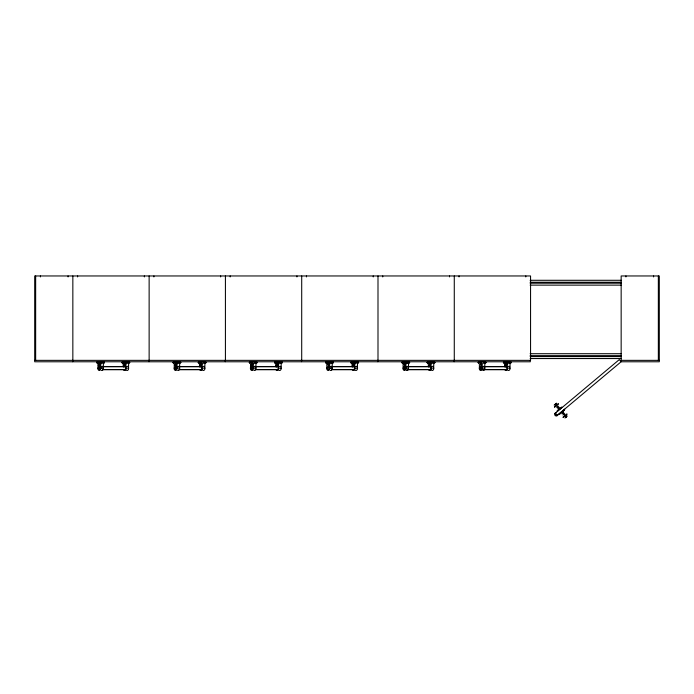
<?xml version="1.0" encoding="UTF-8"?>
<svg xmlns="http://www.w3.org/2000/svg" width="694" height="694" viewBox="0 0 694 694"><rect width="100%" height="100%" fill="white"/><g stroke="black" fill="none" stroke-linecap="round" stroke-linejoin="round"><path stroke-width="1.04" d="M99.763 364.532L99.45 362.771M176.189 362.771C176.397 369.486 173.535 361.895 176.71 362.771M252.477 362.771C252.685 369.486 249.814 361.895 252.998 362.771M328.765 362.771C328.973 369.486 326.102 361.895 329.286 362.771M405.044 362.771C405.27 369.607 402.32 361.643 405.669 362.832M480.673 364.506C481.367 357.202 481.28 370.449 480.933 364.471M99.901 362.771C100.11 369.486 97.247 361.895 100.43 362.771M101.298 370.44L102.365 370.44L103.233 369.546L103.423 363.526C108.819 360.871 92.155 360.828 97.932 363.717L98.01 369.546L98.878 370.44L99.945 370.44L101.142 368.115L100.535 364.888L102.105 362.164M126.525 370.44L127.592 370.44L128.459 369.546L128.65 363.526C134.037 360.871 117.381 360.828 123.15 363.717L123.22 366.788M177.586 370.44L178.653 370.44L179.52 369.546L179.711 363.526C185.098 360.871 168.442 360.828 174.211 363.717L174.298 369.546L175.166 370.44L176.233 370.44L177.421 368.115L176.823 364.888L178.384 362.164M202.813 370.44L203.88 370.44L204.747 369.546L204.938 363.526C210.325 360.871 193.669 360.828 199.438 363.717L199.508 366.788M253.874 370.44L254.941 370.44L255.808 369.546L255.999 363.526C261.386 360.871 244.73 360.828 250.499 363.717L250.586 369.546L251.454 370.44L252.521 370.44L253.709 368.115L253.11 364.888L254.672 362.164M279.101 370.44L280.168 370.44L281.027 369.546L281.226 363.526C286.613 360.871 269.949 360.828 275.726 363.717L275.796 366.788M355.389 370.44L356.456 370.44L357.315 369.546L357.514 363.526C362.901 360.871 346.237 360.828 352.014 363.717L352.084 366.788M431.677 370.44L432.744 370.44L433.603 369.546L433.802 363.526C439.189 360.871 422.525 360.828 428.302 363.717L428.372 366.788M507.965 370.44L509.032 370.44L509.89 369.546L510.09 363.526C515.477 360.871 498.812 360.828 504.59 363.717L504.659 366.788M277.947 363.769L277.687 365.885L277.201 362.771M430.514 363.769L430.263 365.885L429.777 362.771M505.9 364.532L506.073 365.885L506.325 363.769L507.036 363.153L506.724 364.532L505.9 364.532L505.484 362.832L507.036 362.771M100.196 363.743L99.58 364.402M330.96 362.164L329.398 364.888L329.997 368.115L328.809 370.44L327.742 370.44L326.874 369.546L326.787 363.717C321.018 360.828 337.674 360.871 332.287 363.526L332.096 369.546L331.229 370.44L330.162 370.44M407.248 362.164L405.686 364.888L406.285 368.115L405.096 370.44L404.029 370.44L403.162 369.546L403.075 363.717C397.298 360.828 413.962 360.871 408.575 363.526L408.376 369.546L407.517 370.44L406.45 370.44M483.536 362.164L481.966 364.888L482.573 368.115L481.376 370.44L480.309 370.44L479.45 369.546L479.363 363.717C473.586 360.828 490.25 360.871 484.863 363.526L484.664 369.546L483.805 370.44L482.738 370.44M175.972 363.777L175.738 362.771M201.572 364.497L201.399 365.885L200.913 362.771M252.096 363.136L252.85 363.847M328.548 363.777L328.314 362.771M353.957 363.847L353.975 365.885L353.489 362.771M481.116 363.777L480.977 363.023L481.35 363.803M174.827 368.271L175.712 366.553L176.935 367.941L176.701 369.095L175.955 369.676L175.14 369.338L174.966 367.126L176.467 367.005L176.84 367.959M252.902 369.008L252.755 367.005L251.332 367.221M327.542 367.126L327.715 369.338L328.531 369.676L329.268 369.095L329.511 367.941L328.288 366.553L327.403 368.271M403.691 368.271L404.585 366.692L405.322 367.005L405.478 369.008L404.064 369.225M127.323 362.164L125.761 364.888L126.03 369.546L125.172 370.44L124.105 370.44L123.237 369.546M203.611 362.164L202.049 364.888L202.318 369.546L201.46 370.44L200.393 370.44L199.525 369.546M279.899 362.164L278.329 364.888L278.606 369.546L277.747 370.44L276.672 370.44L275.813 369.546M356.187 362.164L354.617 364.888L354.894 369.546L354.027 370.44L352.96 370.44L352.101 369.546M432.475 362.164L430.905 364.888L431.182 369.546L430.315 370.44L429.248 370.44L428.389 369.546M508.763 362.164L507.193 364.888L507.47 369.546L506.603 370.44L505.536 370.44L504.677 369.546M124.148 363.153L124.46 365.643L125.111 365.885L124.625 363.153L124.009 362.962L125.605 362.771M200.913 363.153L200.34 362.832L201.893 362.771M200.141 367.005L200.922 366.545L201.711 367.005L202.032 368.115L201.711 369.225L200.731 369.564M277.201 363.153L276.628 362.832L278.181 362.771M276.429 367.005L277.21 366.545L277.99 367.005L278.32 368.115L277.99 369.225L277.01 369.564M353.489 363.153L352.916 362.832L354.469 362.771M352.708 367.005L353.498 366.545L354.278 367.005L354.608 368.115L354.278 369.225L353.298 369.564M429.777 363.153L429.196 362.832L430.748 362.771M428.996 367.005L429.786 366.545L430.566 367.005L430.896 368.115L430.566 369.225L429.586 369.564M506.377 364.532L506.065 362.771M505.284 367.005L506.073 366.545L507.184 368.115L506.854 369.225L505.874 369.564M277.695 362.771L277.21 365.885L276.724 363.153M353.983 362.771L353.498 365.885L353.012 363.153M430.271 362.771L429.786 365.885L429.291 363.153M100.257 363.057L99.988 363.916L100.352 363.136M176.484 363.743L176.71 363.153L176.189 363.153M201.72 363.057L201.529 363.882M252.772 363.743C252.885 362.251 252.842 364.645 252.477 363.153M277.817 363.882C276.923 362.016 277.522 364.957 278.008 363.057M328.826 363.803L329.182 363.014L329.138 363.847M354.296 363.057L354.027 363.916L354.391 363.136M430.271 363.153L430.748 363.153C430.532 364.558 429.066 363.552 430.644 363.014M506.967 363.136L506.594 363.916L506.976 363.092M357.228 362.762L356.621 362.979L357.141 362.164M509.804 362.762L509.196 362.979L509.717 362.164M566.157 415.906L566.434 415.359M556.345 412.271L554.81 413.494L556.779 415.836L564.777 409.174M99.919 363.847L99.546 363.023L100.274 363.847M125.093 363.847L124.72 363.023L125.241 363.882M405.07 363.847L404.689 363.023L405.426 363.847M506.533 363.847L506.16 363.023L506.889 363.847M201.329 364.81L201.329 365.53M252.026 362.771L252.26 363.777M354.053 365.53L354.053 364.81M404.593 362.771L404.828 363.777M430.185 364.81L430.185 365.53M480.881 362.771L481.315 363.925M566.044 416.903L566.521 416.452L565.558 417.354M554.159 405.123L556.493 403.153M555.33 404.307L555.209 405.027L554.905 404.654L555.955 403.865L555.434 404.264M554.393 406.936L558.245 403.708M554.636 407.231L558.488 403.995M556.761 407.647L558.54 406.163M557.707 408.775L559.485 407.291M557.056 410.943L561.732 407.022M557.421 411.013L561.732 407.395M554.862 413.607L619.291 359.605L621.113 361.782L556.709 415.801M555.122 414.917L556.388 413.858M555.365 415.88L556.007 414.969M556.467 415.376L555.044 413.459M559.737 413.771L564.049 410.154M563.259 411.065L563.693 410.701M559.737 414.144L564.413 410.223M561.993 413.876L563.762 412.392M562.938 415.003L564.708 413.52M562.981 417.172L566.833 413.936M563.224 417.458L567.076 414.231M565.679 416.634L565.558 417.354M564.977 418.005L567.31 416.044M176.623 369.008L175.2 369.225M481.766 369.008L481.089 369.529L479.979 368.271L480.864 366.553L481.679 366.892L481.844 369.095L481.098 369.676L480.283 369.338L480.118 367.126L481.61 367.005L481.983 367.959M127.887 362.841L128.364 362.762L127.852 363.023M204.175 362.841L204.652 362.762L204.14 363.023M280.463 362.841L280.94 362.762L280.428 363.023M433.03 362.841L433.516 362.762L433.004 363.023M484.1 362.841L484.577 362.762L484.065 363.023M176.606 363.014L176.562 363.847M123.853 367.005L124.634 366.545L125.423 367.005L125.744 368.115L125.423 369.225L124.443 369.564M405.669 363.101L405.044 363.153M556.432 404.324L557.022 404.142M103.059 362.736L102.565 363.014L103.059 362.164M255.626 362.736L255.14 363.014L255.626 362.164M408.202 362.736L407.716 363.014L408.202 362.164M178.913 363.023C180.232 362.337 177.855 363.621 178.913 362.164M331.489 363.023C332.808 362.337 330.431 363.621 331.489 362.164M204.478 362.745L204.565 362.164M530.129 280.289L621.156 280.289M530.129 282.232L621.156 282.232M530.129 283.187L621.156 283.187M530.129 285.13L621.156 285.13M530.129 353.714L621.156 353.714M530.129 355.658L621.156 355.658M530.129 356.612L621.156 356.612M530.129 358.555L621.156 358.555M34.7 360.351L530.563 360.351L530.563 275.96L34.7 275.96L34.7 361.782L72.653 361.782L72.653 360.351M659.3 360.351L621.156 360.351L621.156 275.96L659.3 275.96L659.3 361.782L621.364 361.782L621.364 360.351M96.718 362.346L99.199 362.572M102.105 362.346L104.525 362.346M121.944 362.346L124.426 362.572M127.323 362.346L129.752 362.346M173.006 362.346L175.487 362.572M178.384 362.346L180.813 362.346M198.232 362.346L200.705 362.572M203.611 362.346L206.04 362.346M249.293 362.346L251.775 362.572M254.672 362.346L257.101 362.346M274.52 362.346L276.993 362.572M279.899 362.346L282.319 362.346M325.581 362.346L328.062 362.572M330.96 362.346L333.389 362.346M350.808 362.346L353.281 362.572M356.187 362.346L358.607 362.346M401.869 362.346L404.342 362.572M407.248 362.346L409.677 362.346M427.096 362.346L429.569 362.572M432.475 362.346L434.895 362.346M478.157 362.346L480.63 362.572M483.536 362.346L485.956 362.346M503.384 362.346L505.857 362.572M508.763 362.346L511.183 362.346M96.917 362.71L98.531 362.71M101.905 362.71L104.334 362.71M122.135 362.71L123.35 362.71M127.132 362.71L129.561 362.71M173.196 362.71L173.804 362.71M178.193 362.71L180.622 362.71M198.423 362.71L199.638 362.71M203.42 362.71L205.84 362.71M249.484 362.71L250.092 362.71M254.481 362.71L256.91 362.71M274.711 362.71L275.926 362.71M279.708 362.71L282.128 362.71M325.772 362.71L326.38 362.71M330.769 362.71L333.189 362.71M350.999 362.71L352.196 362.797M355.996 362.71L358.416 362.71M402.06 362.71L402.667 362.71M407.057 362.71L409.477 362.71M427.287 362.71L428.901 362.71M432.284 362.71L434.704 362.71M478.348 362.71L478.955 362.71M483.345 362.71L485.765 362.71M503.575 362.71L504.182 362.71M508.572 362.71L510.992 362.71M124.009 362.962L124.495 362.962M200.297 362.962L200.774 362.962M276.585 362.962L277.062 362.962M352.873 362.962L353.35 362.962M429.161 362.962L429.638 362.962M505.449 362.962L505.926 362.962M98.921 363.153L99.45 363.153M99.901 363.153L100.43 363.153M175.209 363.153L175.738 363.153M251.497 363.153L252.026 363.153M277.695 363.153L278.181 363.153M327.785 363.153L328.314 363.153M328.765 363.153L329.286 363.153M353.983 363.153L354.469 363.153M404.073 363.153L404.593 363.153M480.361 363.153L480.881 363.153M505.579 363.153L506.065 363.153M99.233 364.532L99.763 364.471M124.46 364.532L125.293 364.532M200.436 363.153L200.748 364.532L201.572 364.532M277.036 364.532L277.86 364.532M353.324 364.532L354.148 364.532M429.612 364.532L430.436 364.532M98.322 365.374L98.921 365.374M123.541 365.374L124.148 365.374M174.602 365.374L175.209 365.374M199.829 365.374L200.436 365.374M250.89 365.374L251.497 365.374M276.117 365.374L276.724 365.374M352.405 365.374L353.012 365.374M428.692 365.374L429.3 365.374M504.98 365.374L505.588 365.374M200.748 364.532L200.748 365.643L201.572 365.643M277.036 365.643L277.86 365.643M353.324 365.643L354.148 365.643M429.612 365.643L430.436 365.643M505.9 365.643L506.377 365.643M100.639 366.397L103.068 366.397M125.866 366.397L128.286 366.397M176.927 366.397L179.347 366.397M202.154 366.397L204.574 366.397M253.215 366.397L255.635 366.397M278.441 366.397L280.862 366.397M329.503 366.397L331.923 366.397M354.729 366.397L357.15 366.397M405.79 366.397L408.211 366.397M431.009 366.397L433.438 366.397M482.078 366.397L484.499 366.397M507.297 366.397L509.726 366.397M102.313 366.553L125.432 366.553M178.601 366.553L201.72 366.553M254.889 366.553L278.008 366.553M331.177 366.553L354.296 366.553M407.465 366.553L430.584 366.553M483.753 366.553L506.872 366.553M102.322 366.692L124.478 366.692M178.61 366.692L200.766 366.692M254.898 366.692L277.053 366.692M331.185 366.692L353.341 366.692M407.473 366.692L429.629 366.692M483.761 366.692L505.917 366.692M97.68 368.115L98.288 368.115M101.142 368.115L103.562 368.115M126.36 368.115L128.789 368.115M173.968 368.115L174.576 368.115M177.421 368.115L179.85 368.115M202.032 368.115L205.077 368.115M250.256 368.115L250.864 368.115M253.709 368.115L256.138 368.115M278.32 368.115L281.356 368.115M326.544 368.115L327.152 368.115M329.997 368.115L332.426 368.115M354.608 368.115L357.644 368.115M402.832 368.115L403.44 368.115M406.285 368.115L408.705 368.115M430.896 368.115L433.932 368.115M479.12 368.115L479.728 368.115M482.573 368.115L484.993 368.115M507.184 368.115L510.22 368.115M103.51 369.529L125.666 369.529M179.798 369.529L201.954 369.529M256.086 369.529L278.242 369.529M332.374 369.529L354.521 369.529M407.69 369.529L430.809 369.529M483.978 369.529L507.097 369.529M102.556 369.676L125.675 369.676M178.844 369.676L201.963 369.676M255.132 369.676L278.251 369.676M331.42 369.676L354.539 369.676M406.745 369.676L430.827 369.676M483.024 369.676L507.106 369.676M484.49 362.736L484.49 362.164M331.914 362.736L331.914 362.164M179.338 362.736L179.338 362.164M328.297 366.692L329.407 367.959L329.19 369.008L327.776 369.225M251.488 369.225L252.226 369.529M98.236 362.884L98.192 362.164M555.33 404.142L559.763 409.425M561.706 411.742L566.148 417.025M554.844 413.416L556.857 415.819M201.407 362.771L200.748 365.643M125.128 362.771L124.46 365.643M555.035 413.815L555.183 415.663M658.346 275.96L658.346 360.351M653.575 275.96L653.575 276.915M625.927 275.96L625.927 276.915M530.285 360.351L530.285 361.782L454.275 361.782L454.275 275.96M525.8 275.96L525.8 276.915M459.046 275.96L459.046 276.915M453.997 360.351L453.997 361.782L377.996 361.782L377.996 275.96M449.512 275.96L449.512 276.915M433.429 362.164L433.429 362.736M407.777 362.164L407.777 363.023M382.758 275.96L382.758 276.915M377.718 360.351L377.718 361.782L301.708 361.782L301.708 275.96M373.225 275.96L373.225 276.915M306.47 275.96L306.47 276.915M301.43 360.351L301.43 361.782L225.42 361.782L225.42 275.96M296.937 275.96L296.937 276.915M280.853 362.164L280.853 362.736M255.201 362.164L255.201 363.023M230.182 275.96L230.182 276.915M225.142 360.351L225.142 361.782L149.132 361.782L149.132 275.96M220.649 275.96L220.649 276.915M153.895 275.96L153.895 276.915M148.854 360.351L148.854 361.782L72.844 361.782L72.844 275.96M144.361 275.96L144.361 276.915M128.277 362.164L128.277 362.736M77.615 275.96L77.615 276.915M68.073 275.96L68.073 276.915M40.426 275.96L40.426 276.915M35.654 275.96L35.654 360.351M405.513 363.092L405.131 363.916L405.513 363.092M98.678 367.126L98.444 368.28L99.667 369.676L100.413 369.095L100.24 366.892L99.424 366.553L98.678 367.126M98.756 367.221L98.539 368.271L99.658 369.529L100.552 367.959L100.179 367.005L98.756 367.221M251.254 367.126L251.428 369.338L252.243 369.676L253.223 367.941L252 366.553L251.254 367.126M403.83 367.126L404.003 369.338L404.819 369.676L405.799 367.941L404.576 366.553L403.83 367.126M125.111 364.697L125.111 365.634L125.111 364.697M277.687 364.697L277.687 365.634L277.687 364.697"/></g></svg>
